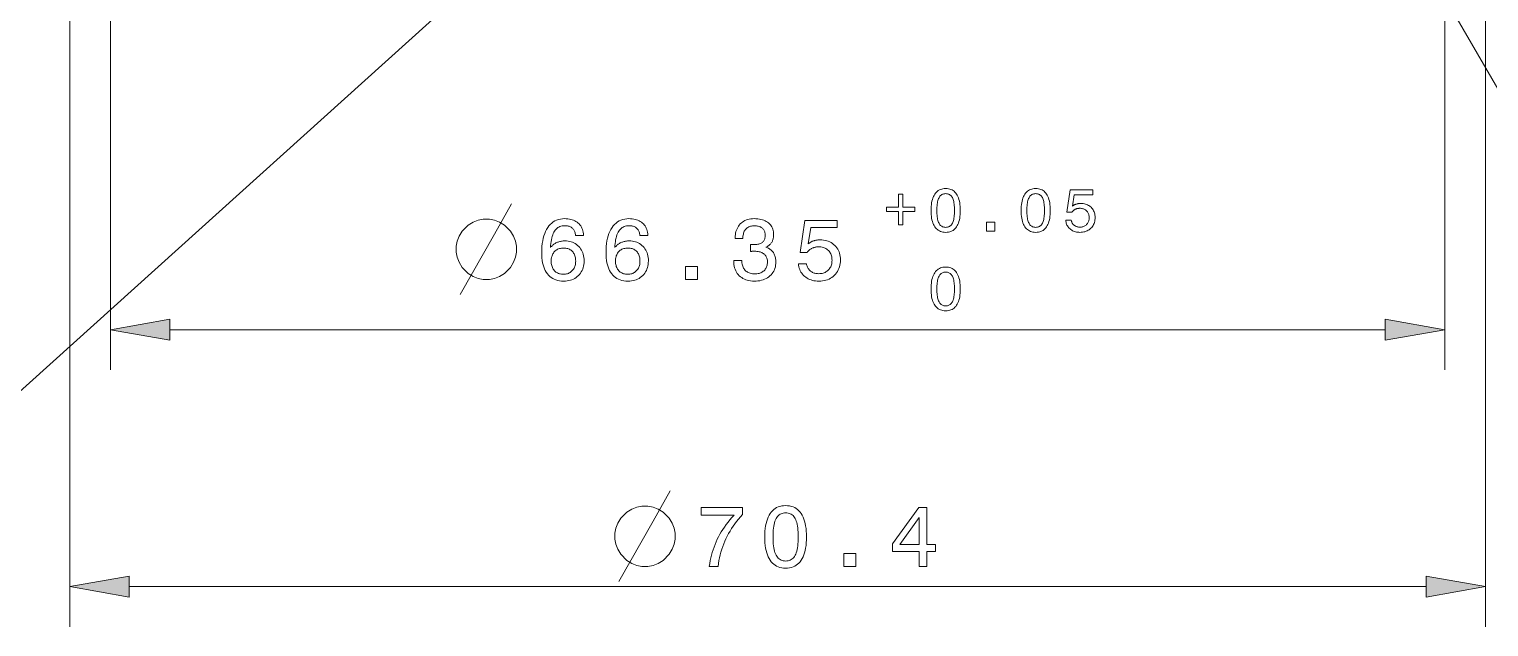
# Model space of a CAD drawing. Extents: x 0 to 594, y 0 to 575.
# Drawn here: x 89.8 to 162.4, y 98.2 to 127.9 of the extents above; entities that cross this region are included whole.
import ezdxf

# ---------------------------------------------------------------- set-up
doc = ezdxf.new("R2010")
doc.units = 0

msp = doc.modelspace()

# ---------------------------------------------------------------- linework, layer by layer
at = {"color": 7, "lineweight": 13}
for p, q in [((91.871, 142.406), (91.871, 98.242)), ((162.271, 142.406), (162.271, 98.242)), ((93.896, 133.406), (93.896, 111.001)), ((160.246, 133.406), (160.246, 111.001)), ((96.851, 113.001), (157.292, 113.001)), ((94.826, 100.242), (159.317, 100.242))]:
    msp.add_line(p, q, dxfattribs=at)
for points in [[(115.972, 133.893), (87.82, 108.546), (50.572, 108.546)], [(157.6, 134.085), (173.105, 107.419), (198.933, 107.419)], [(111.284, 114.751), (112.984, 117.751), (113.834, 119.251)], [(119.173, 100.492), (120.873, 103.492), (121.723, 104.992)]]:
    msp.add_lwpolyline(points, dxfattribs=at)
for points in [[(134.701, 118.925), (134.703, 119.029), (134.709, 119.128), (134.718, 119.222), (134.731, 119.311), (134.748, 119.394), (134.768, 119.473), (134.792, 119.546), (134.82, 119.615), (134.852, 119.678), (134.887, 119.736), (134.926, 119.789), (134.968, 119.836), (135.014, 119.878), (135.063, 119.914), (135.116, 119.945), (135.171, 119.97), (135.231, 119.989), (135.293, 120.003), (135.359, 120.011), (135.429, 120.014), (135.499, 120.011), (135.565, 120.003), (135.628, 119.989), (135.688, 119.97), (135.744, 119.945), (135.796, 119.915), (135.845, 119.879), (135.891, 119.838), (135.933, 119.791), (135.971, 119.738), (136.006, 119.68), (136.037, 119.617), (136.065, 119.549), (136.089, 119.476), (136.109, 119.397), (136.125, 119.313), (136.138, 119.224), (136.148, 119.13), (136.153, 119.03), (136.155, 118.925), (136.153, 118.821), (136.148, 118.721), (136.138, 118.627), (136.125, 118.538), (136.109, 118.455), (136.089, 118.376), (136.065, 118.303), (136.037, 118.235), (136.006, 118.172), (135.971, 118.115), (135.933, 118.063), (135.891, 118.016), (135.845, 117.975), (135.796, 117.939), (135.744, 117.909), (135.688, 117.884), (135.628, 117.865), (135.565, 117.851), (135.499, 117.843), (135.429, 117.84), (135.359, 117.843), (135.293, 117.851), (135.231, 117.865), (135.171, 117.885), (135.116, 117.909), (135.063, 117.94), (135.014, 117.976), (134.968, 118.017), (134.926, 118.064), (134.887, 118.116), (134.852, 118.174), (134.82, 118.237), (134.792, 118.305), (134.768, 118.378), (134.748, 118.457), (134.731, 118.54), (134.718, 118.629), (134.709, 118.722), (134.703, 118.821)], [(139.179, 118.925), (139.181, 119.029), (139.186, 119.128), (139.195, 119.222), (139.208, 119.311), (139.225, 119.394), (139.246, 119.473), (139.27, 119.546), (139.298, 119.615), (139.329, 119.678), (139.365, 119.736), (139.404, 119.789), (139.446, 119.836), (139.492, 119.878), (139.541, 119.914), (139.593, 119.945), (139.649, 119.97), (139.708, 119.989), (139.771, 120.003), (139.837, 120.011), (139.906, 120.014), (139.976, 120.011), (140.043, 120.003), (140.106, 119.989), (140.165, 119.97), (140.221, 119.945), (140.274, 119.915), (140.323, 119.879), (140.368, 119.838), (140.41, 119.791), (140.449, 119.738), (140.484, 119.68), (140.515, 119.617), (140.542, 119.549), (140.566, 119.476), (140.586, 119.397), (140.603, 119.313), (140.616, 119.224), (140.625, 119.13), (140.63, 119.03), (140.632, 118.925), (140.63, 118.821), (140.625, 118.721), (140.616, 118.627), (140.603, 118.538), (140.586, 118.455), (140.566, 118.376), (140.542, 118.303), (140.515, 118.235), (140.484, 118.172), (140.449, 118.115), (140.41, 118.063), (140.368, 118.016), (140.323, 117.975), (140.274, 117.939), (140.221, 117.909), (140.165, 117.884), (140.106, 117.865), (140.043, 117.851), (139.976, 117.843), (139.906, 117.84), (139.837, 117.843), (139.771, 117.851), (139.708, 117.865), (139.649, 117.885), (139.593, 117.909), (139.541, 117.94), (139.492, 117.976), (139.446, 118.017), (139.404, 118.064), (139.365, 118.116), (139.329, 118.174), (139.298, 118.237), (139.27, 118.305), (139.246, 118.378), (139.225, 118.457), (139.208, 118.54), (139.195, 118.629), (139.186, 118.722), (139.181, 118.821)], [(141.397, 118.448), (141.677, 118.448), (141.683, 118.416), (141.691, 118.386), (141.7, 118.357), (141.711, 118.329), (141.724, 118.303), (141.738, 118.278), (141.755, 118.254), (141.773, 118.232), (141.792, 118.212), (141.814, 118.192), (141.837, 118.175), (141.861, 118.159), (141.886, 118.145), (141.913, 118.133), (141.94, 118.123), (141.969, 118.115), (142, 118.108), (142.031, 118.104), (142.064, 118.101), (142.098, 118.1), (142.139, 118.101), (142.179, 118.105), (142.217, 118.112), (142.253, 118.121), (142.288, 118.132), (142.321, 118.146), (142.353, 118.163), (142.383, 118.182), (142.411, 118.204), (142.437, 118.229), (142.462, 118.255), (142.483, 118.283), (142.503, 118.313), (142.519, 118.344), (142.533, 118.377), (142.545, 118.412), (142.554, 118.448), (142.56, 118.486), (142.564, 118.525), (142.566, 118.567), (142.564, 118.608), (142.561, 118.649), (142.554, 118.687), (142.545, 118.724), (142.534, 118.759), (142.52, 118.792), (142.503, 118.823), (142.484, 118.853), (142.463, 118.881), (142.439, 118.907), (142.412, 118.932), (142.384, 118.953), (142.355, 118.972), (142.323, 118.989), (142.29, 119.003), (142.255, 119.014), (142.218, 119.023), (142.18, 119.029), (142.14, 119.033), (142.098, 119.034), (142.073, 119.034), (142.05, 119.032), (142.026, 119.03), (142.003, 119.027), (141.981, 119.022), (141.958, 119.017), (141.937, 119.01), (141.915, 119.003), (141.895, 118.995), (141.874, 118.986), (141.854, 118.975), (141.835, 118.964), (141.816, 118.952), (141.797, 118.939), (141.78, 118.925), (141.762, 118.91), (141.745, 118.894), (141.729, 118.877), (141.713, 118.86), (141.698, 118.841), (141.457, 118.841), (141.623, 119.954), (142.744, 119.954), (142.744, 119.706), (141.825, 119.706), (141.741, 119.141), (141.756, 119.154), (141.772, 119.166), (141.788, 119.178), (141.805, 119.189), (141.823, 119.199), (141.841, 119.209), (141.859, 119.218), (141.879, 119.227), (141.898, 119.234), (141.918, 119.242), (141.939, 119.248), (141.96, 119.254), (141.982, 119.259), (142.003, 119.264), (142.026, 119.268), (142.048, 119.271), (142.071, 119.273), (142.094, 119.275), (142.118, 119.276), (142.142, 119.276), (142.205, 119.274), (142.266, 119.269), (142.325, 119.259), (142.38, 119.246), (142.434, 119.228), (142.484, 119.207), (142.533, 119.182), (142.578, 119.154), (142.622, 119.121), (142.662, 119.085), (142.7, 119.045), (142.733, 119.003), (142.763, 118.959), (142.788, 118.912), (142.81, 118.863), (142.828, 118.811), (142.842, 118.757), (142.851, 118.701), (142.857, 118.642), (142.859, 118.581), (142.857, 118.516), (142.851, 118.454), (142.84, 118.394), (142.826, 118.337), (142.807, 118.282), (142.784, 118.23), (142.757, 118.18), (142.726, 118.133), (142.69, 118.088), (142.65, 118.046), (142.607, 118.007), (142.562, 117.972), (142.514, 117.941), (142.463, 117.914), (142.41, 117.892), (142.354, 117.873), (142.296, 117.859), (142.236, 117.849), (142.172, 117.842), (142.107, 117.84), (142.048, 117.842), (141.992, 117.847), (141.938, 117.856), (141.885, 117.867), (141.835, 117.882), (141.787, 117.901), (141.741, 117.923), (141.697, 117.948), (141.655, 117.976), (141.614, 118.008), (141.577, 118.042), (141.543, 118.079), (141.513, 118.118), (141.486, 118.159), (141.462, 118.202), (141.442, 118.247), (141.426, 118.294), (141.413, 118.343), (141.403, 118.395)], [(133.085, 119.738), (133.296, 119.738), (133.296, 119.083), (133.893, 119.083), (133.893, 118.873), (133.296, 118.873), (133.296, 118.218), (133.085, 118.218), (133.085, 118.873), (132.486, 118.873), (132.486, 119.083), (133.085, 119.083)], [(134.991, 118.925), (134.992, 118.841), (134.995, 118.761), (135, 118.686), (135.008, 118.615), (135.017, 118.549), (135.029, 118.488), (135.043, 118.432), (135.059, 118.38), (135.077, 118.332), (135.097, 118.29), (135.119, 118.252), (135.144, 118.217), (135.171, 118.187), (135.201, 118.161), (135.233, 118.139), (135.267, 118.121), (135.304, 118.106), (135.343, 118.096), (135.385, 118.09), (135.429, 118.088), (135.473, 118.09), (135.515, 118.096), (135.554, 118.106), (135.591, 118.12), (135.625, 118.138), (135.657, 118.16), (135.687, 118.186), (135.714, 118.216), (135.738, 118.25), (135.76, 118.288), (135.78, 118.33), (135.798, 118.377), (135.813, 118.429), (135.827, 118.485), (135.838, 118.547), (135.848, 118.613), (135.855, 118.684), (135.86, 118.759), (135.863, 118.84), (135.864, 118.925), (135.863, 119.011), (135.86, 119.091), (135.855, 119.167), (135.848, 119.238), (135.838, 119.305), (135.827, 119.366), (135.813, 119.423), (135.798, 119.475), (135.78, 119.522), (135.76, 119.564), (135.738, 119.602), (135.714, 119.636), (135.687, 119.666), (135.657, 119.692), (135.625, 119.714), (135.591, 119.731), (135.554, 119.745), (135.515, 119.755), (135.473, 119.761), (135.429, 119.763), (135.385, 119.761), (135.343, 119.755), (135.304, 119.745), (135.267, 119.731), (135.233, 119.713), (135.201, 119.691), (135.171, 119.665), (135.144, 119.634), (135.119, 119.6), (135.097, 119.562), (135.077, 119.519), (135.059, 119.472), (135.043, 119.42), (135.029, 119.363), (135.017, 119.302), (135.008, 119.236), (135, 119.165), (134.995, 119.09), (134.992, 119.01)], [(139.468, 118.925), (139.469, 118.841), (139.472, 118.761), (139.478, 118.686), (139.485, 118.615), (139.495, 118.549), (139.506, 118.488), (139.52, 118.432), (139.536, 118.38), (139.554, 118.332), (139.574, 118.29), (139.597, 118.252), (139.622, 118.217), (139.649, 118.187), (139.678, 118.161), (139.71, 118.139), (139.745, 118.121), (139.782, 118.106), (139.821, 118.096), (139.862, 118.09), (139.906, 118.088), (139.95, 118.09), (139.992, 118.096), (140.032, 118.106), (140.068, 118.12), (140.103, 118.138), (140.135, 118.16), (140.164, 118.186), (140.191, 118.216), (140.216, 118.25), (140.238, 118.288), (140.257, 118.33), (140.275, 118.377), (140.291, 118.429), (140.304, 118.485), (140.316, 118.547), (140.325, 118.613), (140.332, 118.684), (140.337, 118.759), (140.341, 118.84), (140.342, 118.925), (140.341, 119.011), (140.337, 119.091), (140.332, 119.167), (140.325, 119.238), (140.316, 119.305), (140.304, 119.366), (140.291, 119.423), (140.275, 119.475), (140.257, 119.522), (140.238, 119.564), (140.216, 119.602), (140.191, 119.636), (140.164, 119.666), (140.135, 119.692), (140.103, 119.714), (140.068, 119.731), (140.032, 119.745), (139.992, 119.755), (139.95, 119.761), (139.906, 119.763), (139.862, 119.761), (139.821, 119.755), (139.782, 119.745), (139.745, 119.731), (139.71, 119.713), (139.678, 119.691), (139.649, 119.665), (139.622, 119.634), (139.597, 119.6), (139.574, 119.562), (139.554, 119.519), (139.536, 119.472), (139.52, 119.42), (139.506, 119.363), (139.495, 119.302), (139.485, 119.236), (139.478, 119.165), (139.472, 119.09), (139.469, 119.01)], [(112.734, 118.501), (112.434, 118.501), (112.184, 118.451), (111.934, 118.351), (111.684, 118.201), (111.384, 117.901), (111.234, 117.651), (111.134, 117.401), (111.084, 117.151), (111.084, 116.851), (111.134, 116.601), (111.234, 116.351), (111.384, 116.101), (111.684, 115.801), (111.934, 115.651), (112.184, 115.551), (112.434, 115.501), (112.734, 115.501), (112.984, 115.551), (113.234, 115.651), (113.484, 115.801), (113.784, 116.101), (113.934, 116.351), (114.034, 116.601), (114.084, 116.851), (114.084, 117.151), (114.034, 117.401), (113.934, 117.651), (113.784, 117.901), (113.484, 118.201), (113.234, 118.351), (112.984, 118.451)], [(117.42, 117.689), (117.023, 117.689), (117.018, 117.735), (117.009, 117.778), (116.999, 117.82), (116.986, 117.859), (116.971, 117.896), (116.954, 117.93), (116.934, 117.963), (116.912, 117.993), (116.888, 118.021), (116.861, 118.047), (116.832, 118.07), (116.801, 118.091), (116.768, 118.11), (116.733, 118.126), (116.696, 118.139), (116.657, 118.15), (116.616, 118.159), (116.572, 118.165), (116.527, 118.169), (116.479, 118.17), (116.415, 118.167), (116.354, 118.159), (116.296, 118.146), (116.241, 118.127), (116.189, 118.102), (116.14, 118.073), (116.094, 118.038), (116.052, 117.997), (116.012, 117.951), (115.976, 117.9), (115.942, 117.843), (115.911, 117.781), (115.884, 117.713), (115.859, 117.64), (115.837, 117.561), (115.818, 117.476), (115.802, 117.386), (115.789, 117.29), (115.778, 117.189), (115.771, 117.082), (115.797, 117.114), (115.824, 117.144), (115.852, 117.172), (115.881, 117.199), (115.912, 117.225), (115.943, 117.249), (115.976, 117.271), (116.009, 117.292), (116.044, 117.311), (116.08, 117.329), (116.117, 117.345), (116.155, 117.359), (116.193, 117.372), (116.233, 117.383), (116.273, 117.392), (116.314, 117.4), (116.356, 117.406), (116.399, 117.41), (116.443, 117.412), (116.488, 117.413), (116.571, 117.41), (116.652, 117.402), (116.729, 117.389), (116.803, 117.369), (116.874, 117.345), (116.941, 117.315), (117.006, 117.279), (117.067, 117.238), (117.125, 117.192), (117.179, 117.14), (117.23, 117.084), (117.275, 117.024), (117.315, 116.961), (117.349, 116.894), (117.379, 116.824), (117.403, 116.75), (117.421, 116.673), (117.434, 116.592), (117.442, 116.508), (117.445, 116.42), (117.442, 116.332), (117.434, 116.248), (117.42, 116.167), (117.4, 116.089), (117.375, 116.015), (117.344, 115.944), (117.307, 115.877), (117.265, 115.812), (117.217, 115.751), (117.164, 115.694), (117.106, 115.641), (117.044, 115.593), (116.979, 115.551), (116.911, 115.515), (116.839, 115.484), (116.763, 115.459), (116.684, 115.44), (116.602, 115.426), (116.516, 115.417), (116.427, 115.415), (116.324, 115.418), (116.226, 115.429), (116.133, 115.447), (116.045, 115.473), (115.961, 115.506), (115.883, 115.546), (115.81, 115.593), (115.741, 115.648), (115.678, 115.71), (115.619, 115.779), (115.566, 115.855), (115.518, 115.938), (115.476, 116.027), (115.44, 116.123), (115.409, 116.225), (115.384, 116.333), (115.364, 116.448), (115.35, 116.569), (115.342, 116.697), (115.339, 116.831), (115.342, 116.989), (115.351, 117.139), (115.366, 117.282), (115.387, 117.417), (115.414, 117.546), (115.446, 117.667), (115.485, 117.781), (115.53, 117.887), (115.581, 117.986), (115.637, 118.078), (115.699, 118.162), (115.766, 118.237), (115.838, 118.303), (115.914, 118.361), (115.995, 118.41), (116.081, 118.449), (116.172, 118.48), (116.268, 118.502), (116.368, 118.516), (116.473, 118.52), (116.557, 118.518), (116.637, 118.511), (116.714, 118.5), (116.787, 118.485), (116.856, 118.466), (116.922, 118.442), (116.984, 118.414), (117.043, 118.381), (117.098, 118.344), (117.149, 118.303), (117.196, 118.258), (117.239, 118.209), (117.277, 118.156), (117.311, 118.1), (117.34, 118.041), (117.365, 117.978), (117.386, 117.911), (117.401, 117.841), (117.413, 117.767)], [(120.618, 117.689), (120.222, 117.689), (120.216, 117.735), (120.208, 117.778), (120.197, 117.82), (120.184, 117.859), (120.169, 117.896), (120.152, 117.93), (120.132, 117.963), (120.11, 117.993), (120.086, 118.021), (120.059, 118.047), (120.03, 118.07), (119.999, 118.091), (119.966, 118.11), (119.931, 118.126), (119.894, 118.139), (119.855, 118.15), (119.814, 118.159), (119.771, 118.165), (119.725, 118.169), (119.678, 118.17), (119.613, 118.167), (119.552, 118.159), (119.494, 118.146), (119.439, 118.127), (119.387, 118.102), (119.338, 118.073), (119.293, 118.038), (119.25, 117.997), (119.21, 117.951), (119.174, 117.9), (119.14, 117.843), (119.11, 117.781), (119.082, 117.713), (119.057, 117.64), (119.035, 117.561), (119.016, 117.476), (119, 117.386), (118.987, 117.29), (118.977, 117.189), (118.969, 117.082), (118.995, 117.114), (119.022, 117.144), (119.05, 117.172), (119.079, 117.199), (119.11, 117.225), (119.141, 117.249), (119.174, 117.271), (119.207, 117.292), (119.242, 117.311), (119.278, 117.329), (119.315, 117.345), (119.353, 117.359), (119.391, 117.372), (119.431, 117.383), (119.471, 117.392), (119.513, 117.4), (119.555, 117.406), (119.598, 117.41), (119.641, 117.412), (119.686, 117.413), (119.77, 117.41), (119.85, 117.402), (119.927, 117.389), (120.001, 117.369), (120.072, 117.345), (120.139, 117.315), (120.204, 117.279), (120.265, 117.238), (120.323, 117.192), (120.378, 117.14), (120.428, 117.084), (120.473, 117.024), (120.513, 116.961), (120.548, 116.894), (120.577, 116.824), (120.601, 116.75), (120.619, 116.673), (120.633, 116.592), (120.641, 116.508), (120.643, 116.42), (120.64, 116.332), (120.632, 116.248), (120.618, 116.167), (120.598, 116.089), (120.573, 116.015), (120.542, 115.944), (120.505, 115.877), (120.463, 115.812), (120.415, 115.751), (120.362, 115.694), (120.304, 115.641), (120.242, 115.593), (120.177, 115.551), (120.109, 115.515), (120.037, 115.484), (119.961, 115.459), (119.883, 115.44), (119.8, 115.426), (119.714, 115.417), (119.625, 115.415), (119.522, 115.418), (119.424, 115.429), (119.331, 115.447), (119.243, 115.473), (119.16, 115.506), (119.081, 115.546), (119.008, 115.593), (118.94, 115.648), (118.876, 115.71), (118.818, 115.779), (118.764, 115.855), (118.717, 115.938), (118.675, 116.027), (118.638, 116.123), (118.607, 116.225), (118.582, 116.333), (118.562, 116.448), (118.548, 116.569), (118.54, 116.697), (118.537, 116.831), (118.54, 116.989), (118.549, 117.139), (118.564, 117.282), (118.585, 117.417), (118.612, 117.546), (118.645, 117.667), (118.683, 117.781), (118.728, 117.887), (118.779, 117.986), (118.835, 118.078), (118.897, 118.162), (118.964, 118.237), (119.036, 118.303), (119.112, 118.361), (119.194, 118.41), (119.28, 118.449), (119.37, 118.48), (119.466, 118.502), (119.566, 118.516), (119.671, 118.52), (119.755, 118.518), (119.835, 118.511), (119.912, 118.5), (119.985, 118.485), (120.054, 118.466), (120.12, 118.442), (120.182, 118.414), (120.241, 118.381), (120.296, 118.344), (120.347, 118.303), (120.394, 118.258), (120.437, 118.209), (120.475, 118.156), (120.509, 118.1), (120.539, 118.041), (120.563, 117.978), (120.584, 117.911), (120.6, 117.841), (120.611, 117.767)], [(124.889, 116.441), (125.288, 116.441), (125.291, 116.379), (125.297, 116.32), (125.306, 116.264), (125.319, 116.211), (125.334, 116.161), (125.353, 116.113), (125.376, 116.068), (125.401, 116.026), (125.43, 115.987), (125.462, 115.951), (125.496, 115.918), (125.534, 115.888), (125.574, 115.862), (125.617, 115.84), (125.663, 115.821), (125.711, 115.805), (125.762, 115.793), (125.815, 115.784), (125.872, 115.779), (125.931, 115.777), (125.988, 115.779), (126.044, 115.783), (126.096, 115.791), (126.147, 115.802), (126.194, 115.817), (126.24, 115.834), (126.282, 115.855), (126.323, 115.878), (126.36, 115.905), (126.396, 115.935), (126.428, 115.968), (126.457, 116.003), (126.482, 116.041), (126.504, 116.081), (126.523, 116.123), (126.538, 116.167), (126.55, 116.214), (126.558, 116.264), (126.564, 116.315), (126.565, 116.37), (126.564, 116.419), (126.559, 116.465), (126.55, 116.51), (126.538, 116.553), (126.523, 116.593), (126.505, 116.631), (126.483, 116.667), (126.458, 116.7), (126.429, 116.731), (126.398, 116.761), (126.363, 116.787), (126.325, 116.811), (126.285, 116.832), (126.242, 116.85), (126.196, 116.866), (126.148, 116.878), (126.096, 116.888), (126.042, 116.895), (125.986, 116.899), (125.926, 116.901), (125.918, 116.901), (125.909, 116.901), (125.901, 116.901), (125.892, 116.9), (125.883, 116.9), (125.874, 116.9), (125.865, 116.9), (125.856, 116.899), (125.847, 116.899), (125.838, 116.899), (125.828, 116.898), (125.818, 116.898), (125.807, 116.897), (125.796, 116.897), (125.784, 116.896), (125.772, 116.895), (125.758, 116.895), (125.745, 116.894), (125.73, 116.893), (125.716, 116.892), (125.716, 117.232), (125.725, 117.231), (125.734, 117.231), (125.743, 117.231), (125.752, 117.23), (125.761, 117.23), (125.77, 117.23), (125.778, 117.229), (125.787, 117.229), (125.796, 117.229), (125.804, 117.229), (125.813, 117.228), (125.821, 117.228), (125.829, 117.228), (125.837, 117.228), (125.845, 117.228), (125.852, 117.228), (125.86, 117.228), (125.868, 117.228), (125.875, 117.228), (125.882, 117.228), (125.939, 117.229), (125.993, 117.232), (126.043, 117.238), (126.091, 117.246), (126.135, 117.256), (126.177, 117.269), (126.216, 117.284), (126.251, 117.301), (126.284, 117.321), (126.313, 117.342), (126.34, 117.367), (126.364, 117.393), (126.385, 117.422), (126.403, 117.454), (126.418, 117.488), (126.431, 117.524), (126.441, 117.563), (126.448, 117.604), (126.452, 117.647), (126.453, 117.693), (126.452, 117.738), (126.448, 117.78), (126.441, 117.821), (126.432, 117.859), (126.419, 117.895), (126.405, 117.929), (126.387, 117.961), (126.366, 117.99), (126.343, 118.018), (126.318, 118.043), (126.289, 118.067), (126.258, 118.087), (126.225, 118.106), (126.19, 118.122), (126.152, 118.135), (126.111, 118.146), (126.069, 118.155), (126.024, 118.161), (125.976, 118.165), (125.926, 118.166), (125.87, 118.164), (125.817, 118.159), (125.767, 118.151), (125.719, 118.14), (125.674, 118.125), (125.632, 118.107), (125.593, 118.086), (125.556, 118.062), (125.522, 118.034), (125.491, 118.003), (125.463, 117.969), (125.438, 117.932), (125.415, 117.892), (125.396, 117.849), (125.38, 117.803), (125.366, 117.754), (125.356, 117.702), (125.348, 117.647), (125.344, 117.588), (125.342, 117.527), (124.959, 117.527), (124.959, 117.556), (124.961, 117.643), (124.969, 117.726), (124.982, 117.805), (125, 117.88), (125.023, 117.952), (125.051, 118.021), (125.084, 118.086), (125.123, 118.147), (125.166, 118.204), (125.215, 118.258), (125.268, 118.308), (125.324, 118.353), (125.385, 118.392), (125.448, 118.426), (125.516, 118.455), (125.586, 118.478), (125.661, 118.496), (125.739, 118.509), (125.82, 118.517), (125.905, 118.52), (125.995, 118.518), (126.081, 118.511), (126.163, 118.501), (126.24, 118.486), (126.313, 118.467), (126.382, 118.443), (126.448, 118.416), (126.508, 118.384), (126.565, 118.347), (126.618, 118.307), (126.666, 118.263), (126.709, 118.215), (126.747, 118.164), (126.78, 118.11), (126.808, 118.052), (126.83, 117.991), (126.848, 117.926), (126.861, 117.858), (126.868, 117.787), (126.871, 117.712), (126.87, 117.67), (126.867, 117.628), (126.862, 117.588), (126.856, 117.549), (126.847, 117.511), (126.836, 117.475), (126.824, 117.439), (126.81, 117.406), (126.793, 117.373), (126.775, 117.341), (126.755, 117.311), (126.733, 117.283), (126.709, 117.256), (126.684, 117.23), (126.656, 117.206), (126.627, 117.183), (126.596, 117.162), (126.563, 117.142), (126.528, 117.124), (126.491, 117.107), (126.539, 117.089), (126.584, 117.068), (126.626, 117.045), (126.667, 117.021), (126.705, 116.994), (126.74, 116.965), (126.774, 116.935), (126.804, 116.902), (126.833, 116.868), (126.859, 116.831), (126.883, 116.793), (126.904, 116.753), (126.923, 116.711), (126.94, 116.667), (126.953, 116.622), (126.965, 116.575), (126.973, 116.526), (126.98, 116.476), (126.984, 116.423), (126.985, 116.37), (126.982, 116.285), (126.973, 116.203), (126.958, 116.126), (126.938, 116.051), (126.911, 115.98), (126.879, 115.912), (126.84, 115.848), (126.796, 115.787), (126.746, 115.73), (126.69, 115.676), (126.629, 115.626), (126.564, 115.582), (126.495, 115.543), (126.422, 115.509), (126.346, 115.48), (126.266, 115.456), (126.181, 115.438), (126.093, 115.425), (126.001, 115.417), (125.905, 115.415), (125.814, 115.417), (125.727, 115.425), (125.644, 115.439), (125.564, 115.458), (125.488, 115.482), (125.416, 115.512), (125.348, 115.548), (125.283, 115.589), (125.222, 115.635), (125.165, 115.686), (125.113, 115.743), (125.066, 115.803), (125.025, 115.866), (124.989, 115.933), (124.958, 116.004), (124.933, 116.078), (124.914, 116.156), (124.9, 116.238), (124.892, 116.323), (124.889, 116.412)], [(128.106, 116.283), (128.507, 116.283), (128.515, 116.237), (128.526, 116.194), (128.54, 116.152), (128.555, 116.112), (128.574, 116.075), (128.594, 116.039), (128.618, 116.006), (128.643, 115.974), (128.671, 115.945), (128.702, 115.917), (128.735, 115.892), (128.769, 115.87), (128.805, 115.85), (128.843, 115.833), (128.883, 115.818), (128.924, 115.807), (128.968, 115.797), (129.013, 115.791), (129.059, 115.787), (129.108, 115.786), (129.167, 115.787), (129.224, 115.793), (129.278, 115.802), (129.33, 115.815), (129.38, 115.831), (129.427, 115.852), (129.472, 115.875), (129.515, 115.903), (129.555, 115.934), (129.593, 115.969), (129.627, 116.007), (129.659, 116.047), (129.686, 116.089), (129.71, 116.134), (129.73, 116.181), (129.747, 116.231), (129.76, 116.283), (129.769, 116.337), (129.774, 116.393), (129.776, 116.452), (129.774, 116.512), (129.769, 116.569), (129.76, 116.624), (129.747, 116.676), (129.731, 116.726), (129.711, 116.774), (129.687, 116.819), (129.66, 116.861), (129.629, 116.901), (129.595, 116.939), (129.557, 116.973), (129.517, 117.004), (129.475, 117.031), (129.43, 117.055), (129.382, 117.075), (129.332, 117.091), (129.28, 117.104), (129.225, 117.113), (129.168, 117.118), (129.108, 117.12), (129.073, 117.119), (129.039, 117.117), (129.005, 117.114), (128.973, 117.109), (128.94, 117.103), (128.909, 117.095), (128.878, 117.086), (128.847, 117.076), (128.818, 117.064), (128.788, 117.05), (128.76, 117.036), (128.732, 117.02), (128.705, 117.003), (128.679, 116.984), (128.653, 116.964), (128.628, 116.943), (128.604, 116.92), (128.581, 116.896), (128.558, 116.871), (128.536, 116.844), (128.193, 116.844), (128.429, 118.433), (130.031, 118.433), (130.031, 118.079), (128.718, 118.079), (128.598, 117.272), (128.619, 117.29), (128.642, 117.308), (128.666, 117.325), (128.69, 117.34), (128.715, 117.355), (128.741, 117.369), (128.767, 117.382), (128.795, 117.395), (128.823, 117.406), (128.852, 117.416), (128.881, 117.426), (128.911, 117.434), (128.942, 117.442), (128.973, 117.448), (129.005, 117.453), (129.037, 117.458), (129.07, 117.461), (129.103, 117.464), (129.137, 117.465), (129.171, 117.466), (129.262, 117.463), (129.348, 117.455), (129.432, 117.441), (129.512, 117.422), (129.588, 117.397), (129.66, 117.367), (129.729, 117.332), (129.794, 117.29), (129.856, 117.244), (129.914, 117.192), (129.968, 117.135), (130.015, 117.075), (130.058, 117.012), (130.094, 116.945), (130.125, 116.875), (130.151, 116.801), (130.17, 116.724), (130.184, 116.644), (130.193, 116.56), (130.196, 116.473), (130.193, 116.38), (130.184, 116.291), (130.169, 116.206), (130.148, 116.124), (130.121, 116.045), (130.088, 115.971), (130.049, 115.9), (130.005, 115.832), (129.954, 115.768), (129.897, 115.708), (129.836, 115.652), (129.771, 115.602), (129.702, 115.558), (129.63, 115.52), (129.554, 115.488), (129.474, 115.461), (129.391, 115.441), (129.305, 115.426), (129.214, 115.417), (129.12, 115.415), (129.037, 115.417), (128.957, 115.424), (128.879, 115.436), (128.804, 115.453), (128.733, 115.474), (128.664, 115.501), (128.598, 115.532), (128.535, 115.568), (128.475, 115.608), (128.417, 115.654), (128.364, 115.703), (128.315, 115.756), (128.272, 115.811), (128.233, 115.869), (128.2, 115.931), (128.171, 115.995), (128.148, 116.063), (128.129, 116.133), (128.115, 116.207)], [(137.459, 117.901), (137.459, 118.351), (137.877, 118.351), (137.877, 117.901)], [(117.028, 116.416), (117.026, 116.473), (117.021, 116.528), (117.013, 116.581), (117.002, 116.631), (116.987, 116.679), (116.969, 116.725), (116.948, 116.768), (116.924, 116.809), (116.896, 116.848), (116.865, 116.884), (116.832, 116.917), (116.796, 116.947), (116.759, 116.973), (116.719, 116.996), (116.678, 117.015), (116.634, 117.031), (116.588, 117.043), (116.541, 117.052), (116.491, 117.057), (116.439, 117.059), (116.382, 117.057), (116.326, 117.052), (116.274, 117.043), (116.224, 117.031), (116.176, 117.016), (116.131, 116.997), (116.089, 116.974), (116.049, 116.948), (116.011, 116.919), (115.977, 116.886), (115.945, 116.85), (115.916, 116.812), (115.891, 116.771), (115.869, 116.727), (115.851, 116.681), (115.836, 116.632), (115.824, 116.581), (115.816, 116.527), (115.811, 116.471), (115.809, 116.412), (115.811, 116.353), (115.816, 116.296), (115.824, 116.242), (115.836, 116.19), (115.85, 116.141), (115.869, 116.095), (115.89, 116.051), (115.915, 116.009), (115.943, 115.97), (115.975, 115.933), (116.009, 115.899), (116.045, 115.869), (116.084, 115.843), (116.126, 115.82), (116.169, 115.8), (116.215, 115.784), (116.264, 115.772), (116.314, 115.763), (116.367, 115.758), (116.423, 115.756), (116.476, 115.758), (116.526, 115.763), (116.575, 115.772), (116.622, 115.785), (116.667, 115.802), (116.71, 115.822), (116.75, 115.845), (116.789, 115.873), (116.825, 115.904), (116.86, 115.938), (116.892, 115.976), (116.92, 116.016), (116.946, 116.058), (116.967, 116.102), (116.986, 116.149), (117.001, 116.198), (117.013, 116.249), (117.021, 116.302), (117.026, 116.358)], [(120.226, 116.416), (120.224, 116.473), (120.219, 116.528), (120.211, 116.581), (120.2, 116.631), (120.185, 116.679), (120.167, 116.725), (120.146, 116.768), (120.122, 116.809), (120.094, 116.848), (120.063, 116.884), (120.03, 116.917), (119.994, 116.947), (119.957, 116.973), (119.917, 116.996), (119.876, 117.015), (119.832, 117.031), (119.787, 117.043), (119.739, 117.052), (119.689, 117.057), (119.638, 117.059), (119.58, 117.057), (119.525, 117.052), (119.472, 117.043), (119.422, 117.031), (119.374, 117.016), (119.329, 116.997), (119.287, 116.974), (119.247, 116.948), (119.21, 116.919), (119.175, 116.886), (119.143, 116.85), (119.115, 116.812), (119.089, 116.771), (119.068, 116.727), (119.049, 116.681), (119.034, 116.632), (119.022, 116.581), (119.014, 116.527), (119.009, 116.471), (119.007, 116.412), (119.009, 116.353), (119.014, 116.296), (119.022, 116.242), (119.034, 116.19), (119.049, 116.141), (119.067, 116.095), (119.088, 116.051), (119.113, 116.009), (119.141, 115.97), (119.173, 115.933), (119.207, 115.899), (119.244, 115.869), (119.283, 115.843), (119.324, 115.82), (119.367, 115.8), (119.413, 115.784), (119.462, 115.772), (119.512, 115.763), (119.565, 115.758), (119.621, 115.756), (119.674, 115.758), (119.725, 115.763), (119.773, 115.772), (119.82, 115.785), (119.865, 115.802), (119.908, 115.822), (119.948, 115.845), (119.987, 115.873), (120.024, 115.904), (120.058, 115.938), (120.09, 115.976), (120.119, 116.016), (120.144, 116.058), (120.165, 116.102), (120.184, 116.149), (120.199, 116.198), (120.211, 116.249), (120.219, 116.302), (120.224, 116.358)], [(122.482, 115.501), (122.482, 116.144), (123.078, 116.144), (123.078, 115.501)], [(134.701, 115.025), (134.703, 115.129), (134.709, 115.228), (134.718, 115.322), (134.731, 115.411), (134.748, 115.494), (134.768, 115.573), (134.792, 115.646), (134.82, 115.715), (134.852, 115.778), (134.887, 115.836), (134.926, 115.889), (134.968, 115.936), (135.014, 115.978), (135.063, 116.014), (135.116, 116.045), (135.171, 116.07), (135.231, 116.089), (135.293, 116.103), (135.359, 116.111), (135.429, 116.114), (135.499, 116.111), (135.565, 116.103), (135.628, 116.089), (135.688, 116.07), (135.744, 116.045), (135.796, 116.015), (135.845, 115.979), (135.891, 115.938), (135.933, 115.891), (135.971, 115.838), (136.006, 115.78), (136.037, 115.717), (136.065, 115.649), (136.089, 115.576), (136.109, 115.497), (136.126, 115.413), (136.138, 115.324), (136.148, 115.23), (136.153, 115.13), (136.155, 115.025), (136.153, 114.921), (136.148, 114.821), (136.138, 114.727), (136.126, 114.638), (136.109, 114.555), (136.089, 114.476), (136.065, 114.403), (136.037, 114.335), (136.006, 114.272), (135.971, 114.215), (135.933, 114.163), (135.891, 114.116), (135.845, 114.075), (135.796, 114.039), (135.744, 114.009), (135.688, 113.984), (135.628, 113.965), (135.565, 113.951), (135.499, 113.943), (135.429, 113.94), (135.359, 113.943), (135.293, 113.951), (135.231, 113.965), (135.171, 113.985), (135.116, 114.009), (135.063, 114.04), (135.014, 114.076), (134.968, 114.117), (134.926, 114.164), (134.887, 114.216), (134.852, 114.274), (134.82, 114.337), (134.792, 114.405), (134.768, 114.478), (134.748, 114.557), (134.731, 114.64), (134.718, 114.729), (134.709, 114.822), (134.703, 114.921)], [(134.991, 115.025), (134.992, 114.941), (134.995, 114.861), (135, 114.786), (135.008, 114.715), (135.017, 114.649), (135.029, 114.588), (135.043, 114.532), (135.059, 114.48), (135.077, 114.432), (135.097, 114.39), (135.119, 114.352), (135.144, 114.317), (135.171, 114.287), (135.201, 114.261), (135.233, 114.239), (135.267, 114.221), (135.304, 114.206), (135.343, 114.196), (135.385, 114.19), (135.429, 114.188), (135.473, 114.19), (135.515, 114.196), (135.554, 114.206), (135.591, 114.22), (135.625, 114.238), (135.657, 114.26), (135.687, 114.286), (135.714, 114.316), (135.738, 114.35), (135.76, 114.388), (135.78, 114.43), (135.798, 114.477), (135.813, 114.529), (135.827, 114.585), (135.838, 114.647), (135.848, 114.713), (135.855, 114.784), (135.86, 114.859), (135.863, 114.94), (135.864, 115.025), (135.863, 115.111), (135.86, 115.191), (135.855, 115.267), (135.848, 115.338), (135.838, 115.405), (135.827, 115.466), (135.813, 115.523), (135.798, 115.575), (135.78, 115.622), (135.76, 115.664), (135.738, 115.702), (135.714, 115.736), (135.687, 115.766), (135.657, 115.792), (135.625, 115.814), (135.591, 115.831), (135.554, 115.845), (135.515, 115.855), (135.473, 115.861), (135.429, 115.863), (135.385, 115.861), (135.343, 115.855), (135.304, 115.845), (135.267, 115.831), (135.233, 115.813), (135.201, 115.791), (135.171, 115.765), (135.144, 115.734), (135.119, 115.7), (135.097, 115.662), (135.077, 115.619), (135.059, 115.572), (135.043, 115.52), (135.029, 115.463), (135.017, 115.402), (135.008, 115.336), (135, 115.265), (134.995, 115.19), (134.992, 115.11)], [(96.851, 113.522), (93.896, 113.001), (96.851, 112.48)], [(157.292, 112.48), (160.246, 113.001), (157.292, 113.522)], [(120.623, 104.242), (120.323, 104.242), (120.073, 104.192), (119.823, 104.092), (119.573, 103.942), (119.273, 103.642), (119.123, 103.392), (119.023, 103.142), (118.973, 102.892), (118.973, 102.592), (119.023, 102.342), (119.123, 102.092), (119.273, 101.842), (119.573, 101.542), (119.823, 101.392), (120.073, 101.292), (120.323, 101.242), (120.623, 101.242), (120.873, 101.292), (121.123, 101.392), (121.373, 101.542), (121.673, 101.842), (121.823, 102.092), (121.923, 102.342), (121.973, 102.592), (121.973, 102.892), (121.923, 103.142), (121.823, 103.392), (121.673, 103.642), (121.373, 103.942), (121.123, 104.092), (120.873, 104.192)], [(123.673, 101.242), (123.694, 101.385), (123.719, 101.527), (123.749, 101.666), (123.783, 101.804), (123.82, 101.94), (123.862, 102.073), (123.908, 102.205), (123.958, 102.334), (124.012, 102.462), (124.07, 102.588), (124.132, 102.712), (124.199, 102.835), (124.271, 102.957), (124.347, 103.077), (124.428, 103.197), (124.514, 103.316), (124.604, 103.433), (124.698, 103.55), (124.798, 103.665), (124.902, 103.78), (123.261, 103.78), (123.261, 104.174), (125.317, 104.174), (125.317, 103.816), (125.217, 103.704), (125.12, 103.59), (125.029, 103.474), (124.941, 103.357), (124.857, 103.238), (124.778, 103.117), (124.703, 102.995), (124.632, 102.871), (124.566, 102.746), (124.503, 102.618), (124.445, 102.489), (124.391, 102.358), (124.341, 102.225), (124.295, 102.09), (124.254, 101.954), (124.217, 101.815), (124.183, 101.674), (124.154, 101.532), (124.13, 101.388), (124.109, 101.242)], [(126.43, 102.705), (126.433, 102.853), (126.441, 102.995), (126.454, 103.129), (126.473, 103.255), (126.496, 103.375), (126.526, 103.487), (126.56, 103.592), (126.6, 103.69), (126.645, 103.78), (126.696, 103.863), (126.751, 103.939), (126.812, 104.006), (126.877, 104.066), (126.947, 104.117), (127.022, 104.161), (127.102, 104.197), (127.186, 104.225), (127.276, 104.245), (127.37, 104.257), (127.469, 104.261), (127.569, 104.257), (127.664, 104.245), (127.754, 104.225), (127.839, 104.197), (127.919, 104.162), (127.994, 104.119), (128.064, 104.067), (128.129, 104.008), (128.189, 103.941), (128.244, 103.866), (128.294, 103.784), (128.339, 103.694), (128.378, 103.596), (128.412, 103.491), (128.441, 103.379), (128.465, 103.259), (128.483, 103.132), (128.496, 102.997), (128.504, 102.854), (128.507, 102.705), (128.504, 102.555), (128.496, 102.413), (128.483, 102.279), (128.465, 102.152), (128.441, 102.033), (128.412, 101.921), (128.378, 101.816), (128.339, 101.719), (128.294, 101.629), (128.244, 101.547), (128.189, 101.473), (128.129, 101.406), (128.064, 101.347), (127.994, 101.296), (127.919, 101.253), (127.839, 101.218), (127.754, 101.19), (127.664, 101.171), (127.569, 101.159), (127.469, 101.155), (127.37, 101.159), (127.276, 101.171), (127.186, 101.191), (127.102, 101.218), (127.022, 101.254), (126.947, 101.297), (126.877, 101.348), (126.812, 101.407), (126.751, 101.474), (126.696, 101.549), (126.645, 101.632), (126.6, 101.722), (126.56, 101.819), (126.526, 101.923), (126.496, 102.035), (126.473, 102.154), (126.454, 102.281), (126.441, 102.415), (126.433, 102.556)], [(126.843, 102.705), (126.845, 102.584), (126.849, 102.47), (126.857, 102.363), (126.868, 102.262), (126.881, 102.168), (126.898, 102.08), (126.918, 102), (126.94, 101.925), (126.966, 101.858), (126.995, 101.797), (127.027, 101.742), (127.063, 101.693), (127.102, 101.65), (127.144, 101.613), (127.19, 101.581), (127.239, 101.555), (127.291, 101.535), (127.347, 101.521), (127.407, 101.512), (127.469, 101.509), (127.533, 101.512), (127.592, 101.521), (127.648, 101.535), (127.701, 101.555), (127.75, 101.58), (127.796, 101.612), (127.838, 101.649), (127.876, 101.691), (127.911, 101.74), (127.943, 101.794), (127.971, 101.854), (127.996, 101.921), (128.019, 101.995), (128.038, 102.076), (128.054, 102.164), (128.068, 102.258), (128.078, 102.36), (128.085, 102.468), (128.09, 102.583), (128.091, 102.705), (128.09, 102.827), (128.085, 102.942), (128.078, 103.051), (128.068, 103.152), (128.054, 103.247), (128.038, 103.335), (128.019, 103.416), (127.996, 103.49), (127.971, 103.557), (127.943, 103.618), (127.911, 103.672), (127.876, 103.72), (127.838, 103.763), (127.796, 103.8), (127.75, 103.831), (127.701, 103.857), (127.648, 103.877), (127.592, 103.891), (127.533, 103.899), (127.469, 103.902), (127.407, 103.899), (127.347, 103.891), (127.291, 103.876), (127.239, 103.856), (127.19, 103.83), (127.144, 103.799), (127.102, 103.761), (127.063, 103.718), (127.027, 103.669), (126.995, 103.614), (126.966, 103.553), (126.94, 103.486), (126.918, 103.412), (126.898, 103.331), (126.881, 103.243), (126.868, 103.149), (126.857, 103.048), (126.849, 102.94), (126.845, 102.826)], [(134.104, 101.242), (134.104, 101.984), (132.786, 101.984), (132.786, 102.363), (134.1, 104.174), (134.492, 104.174), (134.492, 102.329), (134.92, 102.329), (134.92, 101.984), (134.492, 101.984), (134.492, 101.242)], [(133.149, 102.329), (134.104, 102.329), (134.104, 103.672)], [(130.37, 101.242), (130.37, 101.885), (130.967, 101.885), (130.967, 101.242)], [(94.826, 100.762), (91.871, 100.242), (94.826, 99.721)], [(159.317, 99.721), (162.271, 100.242), (159.317, 100.762)]]:
    msp.add_lwpolyline(points, close=True, dxfattribs=at)
for points in [[(96.851, 113.522), (93.896, 113.001), (96.851, 113.522), (96.851, 112.48)], [(157.292, 112.48), (160.246, 113.001), (157.292, 112.48), (157.292, 113.522)], [(94.826, 100.762), (91.871, 100.242), (94.826, 100.762), (94.826, 99.721)], [(159.317, 99.721), (162.271, 100.242), (159.317, 99.721), (159.317, 100.762)]]:
    msp.add_solid(points, dxfattribs=at)

doc.saveas('drawing.dxf')
